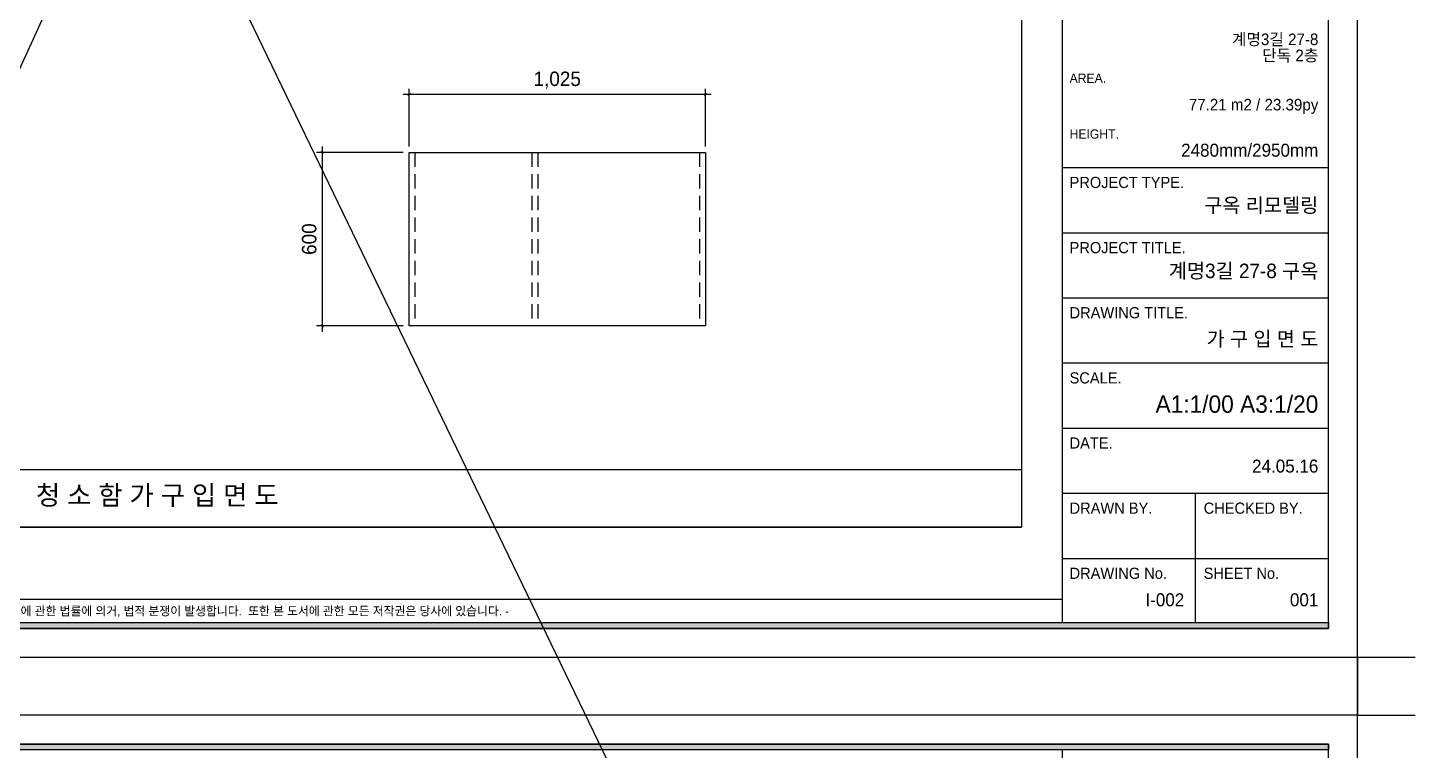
# Model space of a CAD drawing. Header units: inches. Extents: x 7740 to 83056, y -9304 to 75068.
# Drawn here: x 78258 to 83056, y 39694 to 42193 of the extents above; entities that cross this region are included whole.
import ezdxf
from ezdxf.enums import TextEntityAlignment as Align

# ---------------------------------------------------------------- set-up
doc = ezdxf.new("R2010")
doc.units = ezdxf.units.IN
doc.header["$LTSCALE"] = 50
doc.header["$MEASUREMENT"] = 0
doc.linetypes.add('DASHEDX2', pattern=[1.5, 1, -0.5])
for name, color, linetype in [('0-ELC TEXT', 7, 'Continuous'), ('0-SHEET', 7, 'Continuous'), ('06-FUR', 6, 'Continuous'), ('07-DIM', 5, 'Continuous'), ('F-SYM', 7, 'Continuous'), ('FORM(YOURNAME)-11', 1, 'Continuous'), ('FORM(YOURNAME)-11 @ 1', 1, 'Continuous')]:
    doc.layers.add(name, color=color, linetype=linetype)
doc.styles.add('HY울릉도L', font='Dotum.ttf')
doc.styles.add('YOURNAME', font='HY울릉도M.TTF')
doc.styles.add('코레일둥고', font='Korail_Round_Gothic_Medium.ttf')
doc.dimstyles.new('20', dxfattribs={"dimscale": 20, "dimtxt": 2.5, "dimasz": 1, "dimexe": 1, "dimexo": 1, "dimgap": 1, "dimtad": 1, "dimdec": 0, "dimrnd": 0.05, "dimdsep": 46, "dimlunit": 6, "dimtxsty": 'HY울릉도L', "dimblk": 'ARCHTICK', "dimcen": 2.5, "dimdle": 1, "dimclrd": 133, "dimclre": 133, "dimclrt": 30, "dimadec": 0, "dimazin": 0, "dimtfac": 1, "dimtdec": 0, "dimtix": 1, "dimtmove": 2, "dimatfit": 3, "dimldrblk": 'ARCHTICK', "dimfxl": 0, "dimlwd": -1, "dimlwe": -1, "dimarcsym": 0})

# ---------------------------------------------------------------- blocks, each defined once
blk = doc.blocks.new('FORM-PLAN')
at = {"layer": 'FORM(YOURNAME)-11'}
h = blk.add_hatch(color=256, dxfattribs=at)
h.dxf.hatch_style = 1
h.paths.add_polyline_path([(-71444, 55115), (10556, 55115), (10556, 54915), (-71444, 54915)])
h.paths.add_polyline_path([(-71444, -2085), (10556, -2085), (10556, -2285), (-71444, -2285)])
at = {"layer": 'Defpoints', "color": 158}
for p, q in [((1346, 54915), (1346, -2085)), ((1346, -1285), (-71444, -1285))]:
    blk.add_line(p, q, dxfattribs=at)
at = {"layer": 'Defpoints', "color": 1}
for points in [[(11556, 58115), (11556, 56115), (13556, 56115)], [(11556, -5285), (11556, -3285), (13556, -3285)]]:
    blk.add_lwpolyline(points, dxfattribs=at)
at = {"layer": 'Defpoints', "color": 158}
for points in [[(-71444, -2285), (10556, -2285), (10556, 55115), (-71444, 55115)], [(-69444, 53115), (-64, 53115), (-64, 1215), (-69444, 1215)]]:
    blk.add_lwpolyline(points, close=True, dxfattribs=at)
at = {"layer": 'FORM(YOURNAME)-11', "color": 14}
for p, q in [((1346, 13651), (10556, 13651)), ((1346, 11398), (10556, 11398)), ((1346, 9146), (10556, 9146)), ((1346, 6893), (10556, 6893)), ((1346, 4641), (10556, 4641)), ((1346, 2388), (10556, 2388)), ((5951, 2388), (5951, -2085)), ((1346, 136), (10556, 136))]:
    blk.add_line(p, q, dxfattribs=at)
at = {"layer": 'FORM(YOURNAME)-11', "color": 250}
blk.add_lwpolyline([(-72444, -3285), (11556, -3285), (11556, 56115), (-72444, 56115)], close=True, dxfattribs=at)
at = {"layer": 'FORM(YOURNAME)-11'}
for points in [[(-71444, 55115), (10556, 55115), (10556, 54915), (-71444, 54915)], [(-71444, -2085), (10556, -2085), (10556, -2285), (-71444, -2285)]]:
    blk.add_lwpolyline(points, close=True, dxfattribs=at)
at = {"layer": 'FORM(YOURNAME)-11', "color": 251, "style": 'YOURNAME'}
for s, p in [('AREA.', (1603, 16740)), ('HEIGHT.', (1603, 14809))]:
    blk.add_text(s, height=321.8, dxfattribs=at).set_placement(p, align=Align.MIDDLE_LEFT)
at = {"layer": 'FORM(YOURNAME)-11', "color": 14, "style": 'YOURNAME'}
for s, height, p in [('PROJECT TYPE.', 386.14, (1603, 13136)), ('PROJECT TITLE.', 386.14, (1603, 10883)), ('DRAWING TITLE.', 386.14, (1603, 8631)), ('SCALE.', 386.1, (1603, 6378)), ('DATE.', 386.1, (1603, 4126)), ('DRAWN BY.', 386.1, (1603, 1873)), ('CHECKED BY.', 386.14, (6240, 1873)), ('DRAWING No.', 386.14, (1603, -379)), ('SHEET No.', 386.1, (6240, -379))]:
    blk.add_text(s, height=height, dxfattribs=at).set_placement(p, align=Align.MIDDLE_LEFT)
at = {"layer": 'FORM(YOURNAME)-11', "color": 1, "style": 'YOURNAME'}
blk.add_text("- 본 도서는 어떠한 경우에도 무단으로 도용할 수 없으며 도용시 '지적재산권' 보호에 관한 법률에 의거, 법적 분쟁이 발생합니다.  또한 본 도서에 관한 모든 저작권은 당사에 있습니다. -", height=300, dxfattribs=at).set_placement((-32990, -1685), align=Align.MIDDLE_CENTER)
at = {"layer": 'FORM(YOURNAME)-11', "color": 3, "style": 'YOURNAME'}
for tag, height, p in [('1', 450, (9905, 18188)), ('2', 450, (9905, 17544)), ('3', 450, (9905, 16257)), ('4', 450, (9905, 14326)), ('5', 515, (9905, 12009)), ('6', 515, (9905, 9757)), ('7', 515, (9905, 7504)), ('8', 515, (9905, 5252)), ('9', 515, (9905, 2999)), ('10', 515, (5655, 811)), ('11', 515, (9905, 747)), ('12', 515, (5655, -1441)), ('13', 515, (9905, -1441))]:
    blk.add_attdef(tag, text='', height=height, dxfattribs=at).set_placement(p, align=Align.MIDDLE_RIGHT)
blk = doc.blocks.new('*U816')
at = {"layer": 'F-SYM'}
ref = blk.add_blockref('FORM-PLAN', (81700.2, 40344.2), dxfattribs=dict(at, xscale=0.1, yscale=0.1, zscale=0.1))
ref.add_attrib('4', '2480mm/2950mm', dxfattribs={"layer": 'FORM(YOURNAME)-11 @ 1', "color": 3, "height": 45, "style": 'YOURNAME'}).set_placement((82720.7, 41769.3), align=Align.MIDDLE_RIGHT)
ref.add_attrib('3', '77.21 m2 / 23.39py', dxfattribs={"layer": 'FORM(YOURNAME)-11 @ 1', "color": 3, "height": 40, "style": 'YOURNAME'}).set_placement((82720.7, 41926.8), align=Align.MIDDLE_RIGHT)
ref.add_attrib('2', '단독 2층', dxfattribs={"layer": 'FORM(YOURNAME)-11 @ 1', "color": 3, "height": 40, "style": 'YOURNAME'}).set_placement((82720.7, 42097), align=Align.MIDDLE_RIGHT)
ref.add_attrib('1', '계명3길 27-8', dxfattribs={"layer": 'FORM(YOURNAME)-11 @ 1', "color": 3, "height": 40, "style": 'YOURNAME'}).set_placement((82720.7, 42152.7), align=Align.MIDDLE_RIGHT)
ref.add_attrib('5', '구옥 리모델링', dxfattribs={"layer": 'FORM(YOURNAME)-11 @ 1', "color": 3, "height": 50, "style": 'YOURNAME'}).set_placement((82720.7, 41578.9), align=Align.MIDDLE_RIGHT)
ref.add_attrib('6', '계명3길 27-8 구옥', dxfattribs={"layer": 'FORM(YOURNAME)-11 @ 1', "color": 3, "height": 50, "style": 'YOURNAME'}).set_placement((82720.7, 41352), align=Align.MIDDLE_RIGHT)
ref.add_attrib('7', '가 구 입 면 도', dxfattribs={"layer": 'FORM(YOURNAME)-11 @ 1', "color": 3, "height": 50, "style": 'YOURNAME'}).set_placement((82720.7, 41116.8), align=Align.MIDDLE_RIGHT)
ref.add_attrib('8', 'A1:1/00 A3:1/20', dxfattribs={"layer": 'FORM(YOURNAME)-11 @ 1', "color": 3, "height": 60, "style": 'YOURNAME'}).set_placement((82720.7, 40891.3), align=Align.MIDDLE_RIGHT)
ref.add_attrib('9', '24.05.16', dxfattribs={"layer": 'FORM(YOURNAME)-11 @ 1', "color": 3, "height": 45, "style": 'YOURNAME'}).set_placement((82720.7, 40677), align=Align.MIDDLE_RIGHT)
ref.add_attrib('13', '001', dxfattribs={"layer": 'FORM(YOURNAME)-11 @ 1', "color": 3, "height": 45, "style": 'YOURNAME'}).set_placement((82720.7, 40214.7), align=Align.MIDDLE_RIGHT)
ref.add_attrib('12', 'I-002', dxfattribs={"layer": 'FORM(YOURNAME)-11 @ 1', "color": 3, "height": 45, "style": 'YOURNAME'}).set_placement((82257, 40214.7), align=Align.MIDDLE_RIGHT)
blk = doc.blocks.new('*U817')
at = {"layer": 'F-SYM', "xscale": 0.1, "yscale": 0.1, "zscale": 0.1}
blk.add_blockref('FORM-PLAN', (81700.2, 34204.2), dxfattribs=at)
blk = doc.blocks.new('_ARCHTICK')
at = {"color": 0, "linetype": 'ByBlock', "const_width": 0.075}
blk.add_lwpolyline([(-0.25, -0.25), (0.25, 0.25)], dxfattribs=at)
blk = doc.blocks.new('*D679')
at = {"layer": '07-DIM', "color": 133}
for p, q in [((79556.3, 41761.8), (79256.3, 41761.8)), ((79276.3, 41781.8), (79276.3, 41141.8)), ((79556.3, 41161.8), (79256.3, 41161.8))]:
    blk.add_line(p, q, dxfattribs=at)
at = {"layer": 'Defpoints', "color": 0}
for p in [(79576.3, 41761.8), (79276.3, 41161.8), (79576.3, 41161.8)]:
    blk.add_point(p, dxfattribs=at)
at = {"layer": '07-DIM', "color": 133, "xscale": 20, "yscale": 20, "zscale": 20}
for p, rotation in [((79276.3, 41761.8), 90), ((79276.3, 41161.8), 270)]:
    blk.add_blockref('_ARCHTICK', p, dxfattribs=dict(at, rotation=rotation))
at = {"layer": '07-DIM', "color": 30, "insert": (79231.3, 41461.8), "char_height": 50, "attachment_point": 5, "rotation": 90, "style": 'HY울릉도L'}
blk.add_mtext('600', dxfattribs=at)
blk = doc.blocks.new('*D680')
at = {"layer": '07-DIM', "color": 133}
for p, q in [((79576.3, 41781.8), (79576.3, 41981.8)), ((80601.3, 41781.8), (80601.3, 41981.8)), ((80621.3, 41961.8), (79556.3, 41961.8))]:
    blk.add_line(p, q, dxfattribs=at)
at = {"layer": 'Defpoints', "color": 0}
for p in [(79576.3, 41961.8), (79576.3, 41761.8), (80601.3, 41761.8)]:
    blk.add_point(p, dxfattribs=at)
at = {"layer": '07-DIM', "color": 133, "xscale": 20, "yscale": 20, "zscale": 20, "rotation": 180}
blk.add_blockref('_ARCHTICK', (79576.3, 41961.8), dxfattribs=at)
at = {"layer": '07-DIM', "color": 133, "xscale": 20, "yscale": 20, "zscale": 20}
blk.add_blockref('_ARCHTICK', (80601.3, 41961.8), dxfattribs=at)
at = {"layer": '07-DIM', "color": 30, "insert": (80088.8, 42011.6), "char_height": 50, "attachment_point": 5, "style": 'HY울릉도L'}
blk.add_mtext('1,025', dxfattribs=at)

msp = doc.modelspace()

# ---------------------------------------------------------------- linework, layer by layer
at = {"layer": '0-SHEET'}
for p, q in [((74755.8, 40665.7), (81693.8, 40665.7)), ((74755.8, 40465.7), (81693.8, 40465.7))]:
    msp.add_line(p, q, dxfattribs=at)
at = {"layer": '06-FUR'}
for p, q in [((82855.8, 52195.7), (74555.8, 33995.7)), ((74255.8, 52095.7), (83055.8, 33875.7))]:
    msp.add_line(p, q, dxfattribs=at)
at = {"layer": '06-FUR', "color": 8, "linetype": 'DASHEDX2'}
for p, q in [((79596.3, 41761.8), (79596.3, 41161.8)), ((80001.3, 41761.8), (80001.3, 41161.8)), ((80021.3, 41761.8), (80021.3, 41161.8)), ((80581.3, 41761.8), (80581.3, 41161.8))]:
    msp.add_line(p, q, dxfattribs=at)
at = {"layer": '06-FUR'}
msp.add_lwpolyline([(79576.3, 41161.8), (79576.3, 41761.8), (80601.3, 41761.8), (80601.3, 41161.8)], close=True, dxfattribs=at)

# ---------------------------------------------------------------- block references
for name in ['*U816', '*U817']:
    msp.add_blockref(name, (0, 0), dxfattribs=at)

# ---------------------------------------------------------------- texts
at = {"layer": '0-ELC TEXT', "style": '코레일둥고'}
msp.add_text('청 소 함 가 구 입 면 도', height=66.667, dxfattribs=at).set_placement((78286.3, 40543))

# ---------------------------------------------------------------- dimensions: what is measured, and where the dimension line sits
at = {"layer": '07-DIM'}
for base, p1, p2, angle, picture, middle in [((79576.3, 41961.8), (80601.3, 41761.8), (79576.3, 41761.8), 180, '*D680', (80088.8, 42011.6)), ((79276.3, 41161.8), (79576.3, 41761.8), (79576.3, 41161.8), 90, '*D679', (79231.3, 41461.8))]:
    dim = msp.add_linear_dim(base=base, p1=p1, p2=p2, angle=angle, dimstyle='20', dxfattribs=at)
    dim.commit()
    dim.dimension.update_dxf_attribs({"geometry": picture, "text_midpoint": middle})

doc.saveas('drawing.dxf')
